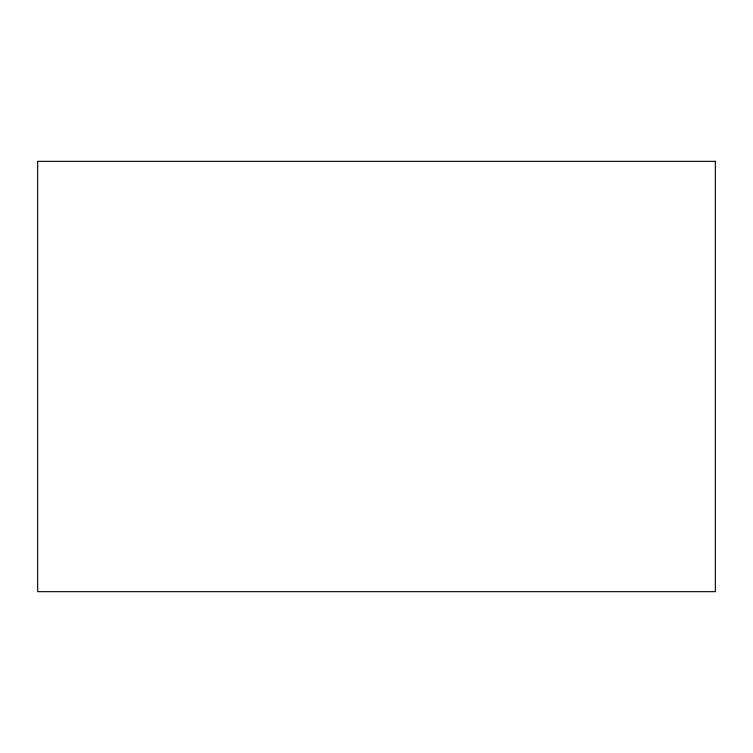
<?xml version="1.0" encoding="UTF-8"?>
<svg xmlns="http://www.w3.org/2000/svg" width="753" height="753" viewBox="0 0 753 753"><rect width="100%" height="100%" fill="white"/><g stroke="black" fill="none" stroke-linecap="round" stroke-linejoin="round"><path stroke-width="1.13" d="M715.35 161.33L37.65 161.33L37.65 591.67L715.35 591.67L715.35 161.33"/></g></svg>
